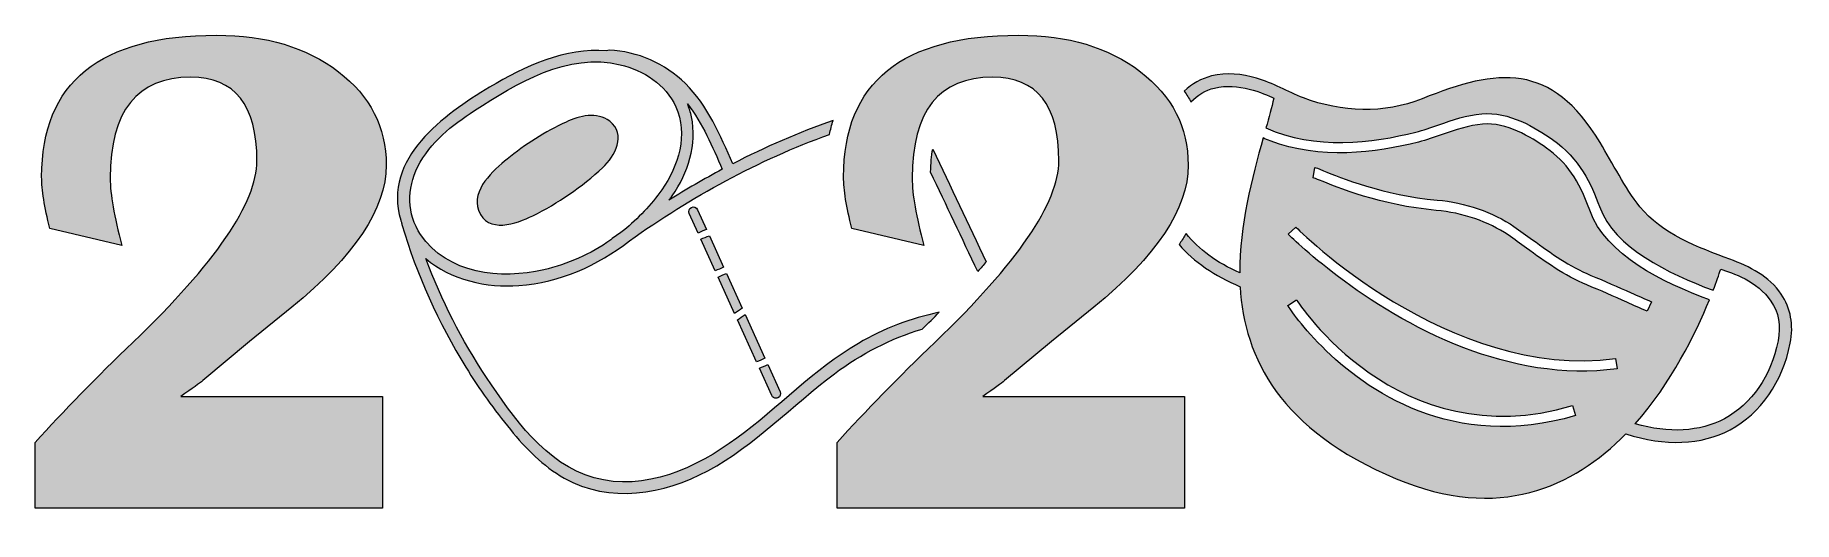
# Model space of a CAD drawing. Header units: inches. Extents: x 24 to 727, y -475 to -280.
import ezdxf

# ---------------------------------------------------------------- set-up
doc = ezdxf.new("R2010")
doc.units = ezdxf.units.IN
doc.header["$MEASUREMENT"] = 0
doc.layers.add('Layer 1', color=7, linetype='Continuous')

# ---------------------------------------------------------------- blocks, each defined once
blk = doc.blocks.new('block 2')
at = {"layer": 'Layer 1', "lineweight": 0}
for points, knots in [([(378.43, -397.94), (365.94, -401.67), (354.16, -407.72), (343.44, -415.73), (326.42, -428.44), (311.72, -444.36), (292.85, -454.5), (275.27, -463.96), (253.44, -467.7), (235.35, -457.43), (226.9, -452.63), (219.97, -445.54), (213.85, -438.09), (207.37, -430.19), (201.44, -421.84), (196.06, -413.16), (185.06, -395.38), (176.47, -376.14), (170.47, -356.11), (170.41, -355.9), (170.38, -355.7), (170.37, -355.51), (170.24, -355.13), (170.11, -354.77), (170, -354.38), (162.62, -329.66), (187.42, -312.19), (205.45, -301.3), (219.55, -292.79), (236, -285.37), (252.3, -286.69), (252.6, -286.56), (252.95, -286.48), (253.36, -286.49), (264.65, -286.88), (275.79, -291.85), (283.82, -299.77), (292.7, -308.53), (297.86, -320.56), (302.73, -331.88), (315.7, -325.18), (329.1, -319.35), (342.88, -314.58), (342.33, -316.37), (341.85, -318.22), (341.44, -320.12), (312.96, -330.34), (286.17, -345.17), (261.43, -362.61), (248.82, -372.65), (233.54, -379.24), (217.29, -380.51), (204.49, -381.51), (189.91, -378.22), (180.05, -369.73), (186.29, -386.42), (194.42, -402.38), (204.31, -417.24), (214.8, -433.01), (228.03, -452.02), (247.29, -457.33), (267.68, -462.96), (288.27, -453.32), (304.43, -441.49), (321, -429.35), (335.2, -414.09), (352.99, -403.62), (363.03, -397.72), (374, -393.56), (385.34, -391.2), (383.2, -393.34), (380.94, -395.54), (378.57, -397.8), (378.57, -397.8), (378.57, -397.81), (378.57, -397.81), (378.57, -397.81), (378.56, -397.82), (378.56, -397.82), (378.51, -397.86), (378.47, -397.9), (378.43, -397.94)], [0, 0, 0, 0, 1, 1, 1, 2, 2, 2, 3, 3, 3, 4, 4, 4, 5, 5, 5, 6, 6, 6, 7, 7, 7, 8, 8, 8, 9, 9, 9, 10, 10, 10, 11, 11, 11, 12, 12, 12, 13, 13, 13, 14, 14, 14, 15, 15, 15, 16, 16, 16, 17, 17, 17, 18, 18, 18, 19, 19, 19, 20, 20, 20, 21, 21, 21, 22, 22, 22, 23, 23, 23, 24, 24, 24, 25, 25, 25, 26, 26, 26, 27, 27, 27, 27]), ([(177.96, -360.16), (188.64, -375.98), (210.03, -378.18), (227.17, -374.24), (236.79, -372.03), (245.89, -367.9), (253.99, -362.31), (254.15, -362.09), (254.33, -361.89), (254.57, -361.71), (256.09, -360.61), (257.62, -359.53), (259.15, -358.45), (264.95, -353.75), (270.12, -348.27), (274.47, -342.22), (281.02, -332.78), (285.02, -320.08), (280.01, -309.05), (275.97, -300.12), (267.04, -294.56), (257.78, -292.31), (236.86, -287.21), (216.34, -299.65), (199.51, -310.61), (190.56, -316.43), (181.76, -323.26), (176.88, -333.01), (172.47, -341.81), (172.37, -351.89), (177.96, -360.16)], [0, 0, 0, 0, 1, 1, 1, 2, 2, 2, 3, 3, 3, 4, 4, 4, 5, 5, 5, 6, 6, 6, 7, 7, 7, 8, 8, 8, 9, 9, 9, 10, 10, 10, 10]), ([(278.56, -344.61), (278.12, -345.22), (277.67, -345.83), (277.21, -346.44), (284.18, -342.08), (291.3, -337.94), (298.55, -334.07), (294.69, -325.06), (290.67, -315.65), (284.63, -307.85), (285.33, -309.52), (285.89, -311.26), (286.27, -313.07), (288.59, -324.12), (284.86, -335.53), (278.56, -344.61)], [0, 0, 0, 0, 1, 1, 1, 2, 2, 2, 3, 3, 3, 4, 4, 4, 5, 5, 5, 5])]:
    blk.add_open_spline(points, degree=3, knots=knots, dxfattribs=at)
blk = doc.blocks.new('block 3')
at = {"layer": 'Layer 1', "lineweight": 0}
for points, knots in [([(725.54, -403.58), (722.53, -419.02), (713.79, -431.6), (701.55, -438.1), (689.94, -444.27), (675.62, -444.81), (659.76, -439.81), (638.93, -461.13), (609, -474.91), (568.06, -457.73), (521.67, -438.25), (507.29, -409.65), (505.63, -380.96), (495.31, -376.65), (487.08, -370.98), (481.2, -364.16), (481.3, -364.01), (481.4, -363.86), (481.5, -363.72), (482.38, -362.39), (483.21, -361.07), (483.98, -359.75), (489.03, -366.04), (496.26, -371.35), (505.46, -375.48), (505.39, -356.4), (510.4, -337.53), (514.83, -321.55), (515.75, -321.96), (516.67, -322.36), (517.59, -322.72), (537.37, -330.29), (559.9, -327.54), (576.89, -323.2), (580.06, -322.39), (583.27, -321.28), (586.37, -320.2), (591.65, -318.36), (597.11, -316.47), (602.55, -316.01), (612.14, -315.2), (621.74, -321.08), (628.12, -325.57), (636.04, -331.14), (641.04, -338.33), (645.37, -350.37), (651.95, -368.63), (674.57, -379.14), (693.21, -386.26), (687.68, -399.83), (678.04, -419.46), (663.52, -435.78), (677.17, -439.65), (689.36, -438.96), (699.22, -433.72), (710.13, -427.92), (717.95, -416.59), (720.68, -402.63), (721.85, -396.59), (720.9, -391.23), (717.84, -386.71), (712.51, -378.84), (702.24, -375.26), (697.74, -374.02), (697.04, -376.15), (696.04, -379.02), (694.73, -382.42), (676.83, -375.58), (655.25, -365.6), (649.26, -348.97), (646.03, -339.98), (641.27, -329.77), (630.49, -322.19), (623.59, -317.32), (613.14, -310.97), (602.2, -311.89), (596.24, -312.39), (590.53, -314.38), (585.01, -316.3), (581.85, -317.39), (578.86, -318.43), (575.86, -319.2), (558.6, -323.61), (535.43, -326.34), (515.94, -317.55), (517.11, -313.34), (518.19, -309.38), (519.08, -305.68), (515.06, -303.66), (504.77, -299.23), (495.38, -301.59), (491.75, -302.5), (488.6, -304.36), (485.96, -307.14), (485.15, -305.66), (484.25, -304.21), (483.28, -302.79), (486.38, -299.83), (490.03, -297.81), (494.2, -296.77), (500.13, -295.29), (506.39, -295.96), (512.2, -297.64), (518.73, -299.53), (524.58, -303.15), (530.92, -305.53), (546.14, -311.25), (563.15, -312.04), (578.37, -305.89), (608.73, -293.61), (630.04, -291.15), (649.56, -323.4), (654.71, -331.92), (659.24, -341.2), (665.45, -349.02), (673.91, -359.7), (689.03, -365.45), (701.43, -370), (709.21, -372.85), (717.17, -376.88), (721.94, -383.93), (725.77, -389.58), (726.98, -396.2), (725.54, -403.58)], [0, 0, 0, 0, 1, 1, 1, 2, 2, 2, 3, 3, 3, 4, 4, 4, 5, 5, 5, 6, 6, 6, 7, 7, 7, 8, 8, 8, 9, 9, 9, 10, 10, 10, 11, 11, 11, 12, 12, 12, 13, 13, 13, 14, 14, 14, 15, 15, 15, 16, 16, 16, 17, 17, 17, 18, 18, 18, 19, 19, 19, 20, 20, 20, 21, 21, 21, 22, 22, 22, 23, 23, 23, 24, 24, 24, 25, 25, 25, 26, 26, 26, 27, 27, 27, 28, 28, 28, 29, 29, 29, 30, 30, 30, 31, 31, 31, 32, 32, 32, 33, 33, 33, 34, 34, 34, 35, 35, 35, 36, 36, 36, 37, 37, 37, 38, 38, 38, 39, 39, 39, 40, 40, 40, 41, 41, 41, 41]), ([(660.26, -387.21), (662.96, -388.4), (665.66, -389.6), (668.37, -390.78), (668.37, -390.78), (670.02, -386.99), (670.02, -386.99), (667.32, -385.82), (664.63, -384.62), (661.94, -383.43), (656.69, -381.1), (651.26, -378.68), (645.85, -376.45), (637.22, -372.89), (630.06, -367.69), (622.49, -362.19), (620.06, -360.42), (617.61, -358.65), (615.1, -356.91), (606.91, -351.26), (595.44, -347.31), (584.4, -346.35), (562.91, -344.47), (545.5, -337.3), (538.94, -334.61), (536.71, -333.69), (536.03, -333.42), (535.46, -333.35), (535.46, -333.35), (534.83, -337.43), (534.83, -337.43), (535.12, -337.51), (536.26, -337.97), (537.37, -338.43), (544.08, -341.19), (561.92, -348.53), (584.04, -350.47), (594.4, -351.37), (605.13, -355.05), (612.75, -360.31), (615.24, -362.03), (617.66, -363.79), (620.06, -365.53), (627.5, -370.93), (635.19, -376.52), (644.27, -380.27), (649.63, -382.48), (655.03, -384.88), (660.26, -387.21)], [0, 0, 0, 0, 1, 1, 1, 2, 2, 2, 3, 3, 3, 4, 4, 4, 5, 5, 5, 6, 6, 6, 7, 7, 7, 8, 8, 8, 9, 9, 9, 10, 10, 10, 11, 11, 11, 12, 12, 12, 13, 13, 13, 14, 14, 14, 15, 15, 15, 16, 16, 16, 16]), ([(656.3, -413.78), (656.3, -413.78), (655.75, -409.68), (655.75, -409.68), (589.03, -418.6), (528.42, -357.73), (527.82, -357.12), (527.82, -357.12), (524.87, -360.01), (524.87, -360.01), (525.29, -360.44), (554.56, -389.86), (595.08, -405.37), (613.68, -412.48), (634.66, -416.67), (656.3, -413.78)], [0, 0, 0, 0, 1, 1, 1, 2, 2, 2, 3, 3, 3, 4, 4, 4, 5, 5, 5, 5]), ([(639.7, -432.47), (639.7, -432.47), (638.53, -428.5), (638.53, -428.5), (568.55, -449.22), (528.54, -386.88), (528.15, -386.25), (528.15, -386.25), (524.64, -388.44), (524.64, -388.44), (524.91, -388.88), (543.4, -417.76), (577.24, -430.71), (594.28, -437.23), (615.23, -439.71), (639.7, -432.47)], [0, 0, 0, 0, 1, 1, 1, 2, 2, 2, 3, 3, 3, 4, 4, 4, 5, 5, 5, 5])]:
    blk.add_open_spline(points, degree=3, knots=knots, dxfattribs=at)

msp = doc.modelspace()

# ---------------------------------------------------------------- hatches: boundary and pattern name
at = {"layer": 'Layer 1', "true_color": 0x231f20}
h = msp.add_hatch(color=250, dxfattribs=at)
h.dxf.hatch_style = 2
edge = h.paths.add_edge_path()
edge.add_spline(control_points=[(201.16, -350.45), (198.08, -342.37), (207.12, -334.42), (212.58, -329.98), (219.71, -324.19), (227.73, -318.98), (236.11, -315.19), (241.52, -312.74), (248.42, -310.91), (253.56, -314.89), (260.45, -320.22), (255.69, -328.71), (250.76, -333.4), (242.52, -340.91), (232.83, -347.75), (222.81, -352.63), (216.19, -355.86), (204.78, -359.97), (201.16, -350.45)], knot_values=[0, 0, 0, 0, 1, 1, 1, 2, 2, 2, 3, 3, 3, 4, 4, 4, 5, 5, 5, 6, 6, 6, 6], degree=3, periodic=1)
edge = h.paths.add_edge_path()
edge.add_spline(control_points=[(109.53, -402.82), (109.53, -402.82), (126.44, -389.19), (126.44, -389.19), (151.63, -368.73), (164.22, -349.81), (164.22, -332.44), (164.22, -317.26), (157.85, -304.8), (145.12, -295.07), (132.39, -285.34), (116.16, -280.48), (96.43, -280.48), (49.78, -280.48), (26.46, -299.35), (26.46, -337.08), (26.46, -342.27), (27.55, -349.13), (29.73, -357.68), (29.73, -357.68), (58.51, -364.5), (58.51, -364.5), (55.42, -352.95), (53.88, -343.99), (53.88, -337.63), (53.88, -310.71), (64.6, -297.25), (86.07, -297.25), (103.71, -297.25), (112.53, -308.39), (112.53, -330.67), (112.53, -347.4), (96.02, -371.55), (63.01, -403.1), (48.28, -417.28), (35.23, -430.65), (23.87, -443.2), (23.87, -443.2), (23.87, -469.52), (23.87, -469.52), (23.87, -469.52), (162.72, -469.52), (162.72, -469.52), (162.72, -469.52), (162.72, -424.78), (162.72, -424.78), (162.72, -424.78), (82.11, -424.78), (82.11, -424.78), (86.75, -421.6), (89.66, -419.51), (90.84, -418.51), (90.84, -418.51), (109.53, -402.82), (109.53, -402.82)], knot_values=[0, 0, 0, 0, 1, 1, 1, 2, 2, 2, 3, 3, 3, 4, 4, 4, 5, 5, 5, 6, 6, 6, 7, 7, 7, 8, 8, 8, 9, 9, 9, 10, 10, 10, 11, 11, 11, 12, 12, 12, 13, 13, 13, 14, 14, 14, 15, 15, 15, 16, 16, 16, 17, 17, 17, 18, 18, 18, 18], degree=3, periodic=1)
edge = h.paths.add_edge_path()
edge.add_spline(control_points=[(411.46, -418.51), (411.46, -418.51), (430.15, -402.82), (430.15, -402.82), (430.15, -402.82), (447.06, -389.19), (447.06, -389.19), (472.25, -368.73), (484.84, -349.81), (484.84, -332.44), (484.84, -317.26), (478.48, -304.8), (465.75, -295.07), (453.02, -285.34), (436.79, -280.48), (417.06, -280.48), (370.41, -280.48), (347.08, -299.35), (347.08, -337.08), (347.08, -342.27), (348.18, -349.13), (350.36, -357.68), (350.36, -357.68), (379.14, -364.5), (379.14, -364.5), (376.05, -352.95), (374.5, -343.99), (374.5, -337.63), (374.5, -310.71), (385.23, -297.25), (406.69, -297.25), (424.33, -297.25), (433.15, -308.39), (433.15, -330.67), (433.15, -347.4), (416.65, -371.55), (383.64, -403.1), (368.91, -417.28), (355.86, -430.65), (344.49, -443.2), (344.49, -443.2), (344.49, -469.52), (344.49, -469.52), (344.49, -469.52), (483.34, -469.52), (483.34, -469.52), (483.34, -469.52), (483.34, -424.78), (483.34, -424.78), (483.34, -424.78), (402.73, -424.78), (402.73, -424.78), (407.37, -421.6), (410.28, -419.51), (411.46, -418.51)], knot_values=[0, 0, 0, 0, 1, 1, 1, 2, 2, 2, 3, 3, 3, 4, 4, 4, 5, 5, 5, 6, 6, 6, 7, 7, 7, 8, 8, 8, 9, 9, 9, 10, 10, 10, 11, 11, 11, 12, 12, 12, 13, 13, 13, 14, 14, 14, 15, 15, 15, 16, 16, 16, 17, 17, 17, 18, 18, 18, 18], degree=3, periodic=1)
edge = h.paths.add_edge_path()
edge.add_spline(control_points=[(404.1, -371.02), (396.97, -356), (389.83, -340.99), (382.7, -325.98), (382.24, -328.7), (381.95, -331.76), (381.86, -335.21), (388.15, -348.45), (394.44, -361.68), (400.73, -374.92), (401.91, -373.59), (403.03, -372.29), (404.1, -371.02)], knot_values=[0, 0, 0, 0, 1, 1, 1, 2, 2, 2, 3, 3, 3, 4, 4, 4, 4], degree=3, periodic=1)
edge = h.paths.add_edge_path()
edge.add_spline(control_points=[(378.43, -397.94), (365.94, -401.67), (354.16, -407.72), (343.44, -415.73), (326.42, -428.44), (311.72, -444.36), (292.85, -454.5), (275.27, -463.96), (253.44, -467.7), (235.35, -457.43), (226.9, -452.63), (219.97, -445.54), (213.85, -438.09), (207.37, -430.19), (201.44, -421.84), (196.06, -413.16), (185.06, -395.38), (176.47, -376.14), (170.47, -356.11), (170.41, -355.9), (170.38, -355.7), (170.37, -355.51), (170.24, -355.13), (170.11, -354.77), (170, -354.38), (162.62, -329.66), (187.42, -312.19), (205.45, -301.3), (219.55, -292.79), (236, -285.37), (252.3, -286.69), (252.6, -286.56), (252.95, -286.48), (253.36, -286.49), (264.65, -286.88), (275.79, -291.85), (283.82, -299.77), (292.7, -308.53), (297.86, -320.56), (302.73, -331.88), (315.7, -325.18), (329.1, -319.35), (342.88, -314.58), (342.33, -316.37), (341.85, -318.22), (341.44, -320.12), (312.96, -330.34), (286.17, -345.17), (261.43, -362.61), (248.82, -372.65), (233.54, -379.24), (217.29, -380.51), (204.49, -381.51), (189.91, -378.22), (180.05, -369.73), (186.29, -386.42), (194.42, -402.38), (204.31, -417.24), (214.8, -433.01), (228.03, -452.02), (247.29, -457.33), (267.68, -462.96), (288.27, -453.32), (304.43, -441.49), (321, -429.35), (335.2, -414.09), (352.99, -403.62), (363.03, -397.72), (374, -393.56), (385.34, -391.2), (383.2, -393.34), (380.94, -395.54), (378.57, -397.8), (378.57, -397.8), (378.57, -397.81), (378.57, -397.81), (378.57, -397.81), (378.56, -397.82), (378.56, -397.82), (378.51, -397.86), (378.47, -397.9), (378.43, -397.94)], knot_values=[0, 0, 0, 0, 1, 1, 1, 2, 2, 2, 3, 3, 3, 4, 4, 4, 5, 5, 5, 6, 6, 6, 7, 7, 7, 8, 8, 8, 9, 9, 9, 10, 10, 10, 11, 11, 11, 12, 12, 12, 13, 13, 13, 14, 14, 14, 15, 15, 15, 16, 16, 16, 17, 17, 17, 18, 18, 18, 19, 19, 19, 20, 20, 20, 21, 21, 21, 22, 22, 22, 23, 23, 23, 24, 24, 24, 25, 25, 25, 26, 26, 26, 27, 27, 27, 27], degree=3, periodic=1)
edge = h.paths.add_edge_path()
edge.add_spline(control_points=[(278.56, -344.61), (278.12, -345.22), (277.67, -345.83), (277.21, -346.44), (284.18, -342.08), (291.3, -337.94), (298.55, -334.07), (294.69, -325.06), (290.67, -315.65), (284.63, -307.85), (285.33, -309.52), (285.89, -311.26), (286.27, -313.07), (288.59, -324.12), (284.86, -335.53), (278.56, -344.61)], knot_values=[0, 0, 0, 0, 1, 1, 1, 2, 2, 2, 3, 3, 3, 4, 4, 4, 5, 5, 5, 5], degree=3, periodic=1)
edge = h.paths.add_edge_path()
edge.add_spline(control_points=[(177.96, -360.16), (188.64, -375.98), (210.03, -378.18), (227.17, -374.24), (236.79, -372.03), (245.89, -367.9), (253.99, -362.31), (254.15, -362.09), (254.33, -361.89), (254.57, -361.71), (256.09, -360.61), (257.62, -359.53), (259.15, -358.45), (264.95, -353.75), (270.12, -348.27), (274.47, -342.22), (281.02, -332.78), (285.02, -320.08), (280.01, -309.05), (275.97, -300.12), (267.04, -294.56), (257.78, -292.31), (236.86, -287.21), (216.34, -299.65), (199.51, -310.61), (190.56, -316.43), (181.76, -323.26), (176.88, -333.01), (172.47, -341.81), (172.37, -351.89), (177.96, -360.16)], knot_values=[0, 0, 0, 0, 1, 1, 1, 2, 2, 2, 3, 3, 3, 4, 4, 4, 5, 5, 5, 6, 6, 6, 7, 7, 7, 8, 8, 8, 9, 9, 9, 10, 10, 10, 10], degree=3, periodic=1)
edge = h.paths.add_edge_path()
edge.add_spline(control_points=[(725.54, -403.58), (722.53, -419.02), (713.79, -431.6), (701.55, -438.1), (689.94, -444.27), (675.62, -444.81), (659.76, -439.81), (638.93, -461.13), (609, -474.91), (568.06, -457.73), (521.67, -438.25), (507.29, -409.65), (505.63, -380.96), (495.31, -376.65), (487.08, -370.98), (481.2, -364.16), (481.3, -364.01), (481.4, -363.86), (481.5, -363.72), (482.38, -362.39), (483.21, -361.07), (483.98, -359.75), (489.03, -366.04), (496.26, -371.35), (505.46, -375.48), (505.39, -356.4), (510.4, -337.53), (514.83, -321.55), (515.75, -321.96), (516.67, -322.36), (517.59, -322.72), (537.37, -330.29), (559.9, -327.54), (576.89, -323.2), (580.06, -322.39), (583.27, -321.28), (586.37, -320.2), (591.65, -318.36), (597.11, -316.47), (602.55, -316.01), (612.14, -315.2), (621.74, -321.08), (628.12, -325.57), (636.04, -331.14), (641.04, -338.33), (645.37, -350.37), (651.95, -368.63), (674.57, -379.14), (693.21, -386.26), (687.68, -399.83), (678.04, -419.46), (663.52, -435.78), (677.17, -439.65), (689.36, -438.96), (699.22, -433.72), (710.13, -427.92), (717.95, -416.59), (720.68, -402.63), (721.85, -396.59), (720.9, -391.23), (717.84, -386.71), (712.51, -378.84), (702.24, -375.26), (697.74, -374.02), (697.04, -376.15), (696.04, -379.02), (694.73, -382.42), (676.83, -375.58), (655.25, -365.6), (649.26, -348.97), (646.03, -339.98), (641.27, -329.77), (630.49, -322.19), (623.59, -317.32), (613.14, -310.97), (602.2, -311.89), (596.24, -312.39), (590.53, -314.38), (585.01, -316.3), (581.85, -317.39), (578.86, -318.43), (575.86, -319.2), (558.6, -323.61), (535.43, -326.34), (515.94, -317.55), (517.11, -313.34), (518.19, -309.38), (519.08, -305.68), (515.06, -303.66), (504.77, -299.23), (495.38, -301.59), (491.75, -302.5), (488.6, -304.36), (485.96, -307.14), (485.15, -305.66), (484.25, -304.21), (483.28, -302.79), (486.38, -299.83), (490.03, -297.81), (494.2, -296.77), (500.13, -295.29), (506.39, -295.96), (512.2, -297.64), (518.73, -299.53), (524.58, -303.15), (530.92, -305.53), (546.14, -311.25), (563.15, -312.04), (578.37, -305.89), (608.73, -293.61), (630.04, -291.15), (649.56, -323.4), (654.71, -331.92), (659.24, -341.2), (665.45, -349.02), (673.91, -359.7), (689.03, -365.45), (701.43, -370), (709.21, -372.85), (717.17, -376.88), (721.94, -383.93), (725.77, -389.58), (726.98, -396.2), (725.54, -403.58)], knot_values=[0, 0, 0, 0, 1, 1, 1, 2, 2, 2, 3, 3, 3, 4, 4, 4, 5, 5, 5, 6, 6, 6, 7, 7, 7, 8, 8, 8, 9, 9, 9, 10, 10, 10, 11, 11, 11, 12, 12, 12, 13, 13, 13, 14, 14, 14, 15, 15, 15, 16, 16, 16, 17, 17, 17, 18, 18, 18, 19, 19, 19, 20, 20, 20, 21, 21, 21, 22, 22, 22, 23, 23, 23, 24, 24, 24, 25, 25, 25, 26, 26, 26, 27, 27, 27, 28, 28, 28, 29, 29, 29, 30, 30, 30, 31, 31, 31, 32, 32, 32, 33, 33, 33, 34, 34, 34, 35, 35, 35, 36, 36, 36, 37, 37, 37, 38, 38, 38, 39, 39, 39, 40, 40, 40, 41, 41, 41, 41], degree=3, periodic=1)
edge = h.paths.add_edge_path()
edge.add_spline(control_points=[(639.7, -432.47), (639.7, -432.47), (638.53, -428.5), (638.53, -428.5), (568.55, -449.22), (528.54, -386.88), (528.15, -386.25), (528.15, -386.25), (524.64, -388.44), (524.64, -388.44), (524.91, -388.88), (543.4, -417.76), (577.24, -430.71), (594.28, -437.23), (615.23, -439.71), (639.7, -432.47)], knot_values=[0, 0, 0, 0, 1, 1, 1, 2, 2, 2, 3, 3, 3, 4, 4, 4, 5, 5, 5, 5], degree=3, periodic=1)
edge = h.paths.add_edge_path()
edge.add_spline(control_points=[(656.3, -413.78), (656.3, -413.78), (655.75, -409.68), (655.75, -409.68), (589.03, -418.6), (528.42, -357.73), (527.82, -357.12), (527.82, -357.12), (524.87, -360.01), (524.87, -360.01), (525.29, -360.44), (554.56, -389.86), (595.08, -405.37), (613.68, -412.48), (634.66, -416.67), (656.3, -413.78)], knot_values=[0, 0, 0, 0, 1, 1, 1, 2, 2, 2, 3, 3, 3, 4, 4, 4, 5, 5, 5, 5], degree=3, periodic=1)
edge = h.paths.add_edge_path()
edge.add_spline(control_points=[(660.26, -387.21), (662.96, -388.4), (665.66, -389.6), (668.37, -390.78), (668.37, -390.78), (670.02, -386.99), (670.02, -386.99), (667.32, -385.82), (664.63, -384.62), (661.94, -383.43), (656.69, -381.1), (651.26, -378.68), (645.85, -376.45), (637.22, -372.89), (630.06, -367.69), (622.49, -362.19), (620.06, -360.42), (617.61, -358.65), (615.1, -356.91), (606.91, -351.26), (595.44, -347.31), (584.4, -346.35), (562.91, -344.47), (545.5, -337.3), (538.94, -334.61), (536.71, -333.69), (536.03, -333.42), (535.46, -333.35), (535.46, -333.35), (534.83, -337.43), (534.83, -337.43), (535.12, -337.51), (536.26, -337.97), (537.37, -338.43), (544.08, -341.19), (561.92, -348.53), (584.04, -350.47), (594.4, -351.37), (605.13, -355.05), (612.75, -360.31), (615.24, -362.03), (617.66, -363.79), (620.06, -365.53), (627.5, -370.93), (635.19, -376.52), (644.27, -380.27), (649.63, -382.48), (655.03, -384.88), (660.26, -387.21)], knot_values=[0, 0, 0, 0, 1, 1, 1, 2, 2, 2, 3, 3, 3, 4, 4, 4, 5, 5, 5, 6, 6, 6, 7, 7, 7, 8, 8, 8, 9, 9, 9, 10, 10, 10, 11, 11, 11, 12, 12, 12, 13, 13, 13, 14, 14, 14, 15, 15, 15, 16, 16, 16, 16], degree=3, periodic=1)
edge = h.paths.add_edge_path()
edge.add_spline(control_points=[(286.26, -349.28), (285.34, -349.7), (284.93, -350.79), (285.35, -351.71), (285.35, -351.71), (288.9, -359.53), (288.9, -359.53), (290.01, -359.02), (291.13, -358.53), (292.28, -358.12), (292.28, -358.12), (288.68, -350.2), (288.68, -350.2), (288.27, -349.27), (287.18, -348.87), (286.26, -349.28)], knot_values=[0, 0, 0, 0, 1, 1, 1, 2, 2, 2, 3, 3, 3, 4, 4, 4, 5, 5, 5, 5], degree=3, periodic=1)
edge = h.paths.add_edge_path()
edge.add_spline(control_points=[(299.12, -373.2), (299.12, -373.2), (293.42, -360.62), (293.42, -360.62), (292.27, -361.02), (291.14, -361.5), (290.03, -362.02), (290.03, -362.02), (295.76, -374.66), (295.76, -374.66), (296.88, -374.16), (297.99, -373.64), (299.12, -373.2)], knot_values=[0, 0, 0, 0, 1, 1, 1, 2, 2, 2, 3, 3, 3, 4, 4, 4, 4], degree=3, periodic=1)
edge = h.paths.add_edge_path()
edge.add_spline(control_points=[(306.56, -389.58), (306.56, -389.58), (300.25, -375.68), (300.25, -375.68), (299.11, -376.11), (298, -376.63), (296.89, -377.14), (296.89, -377.14), (303.48, -391.65), (303.48, -391.65), (304.52, -390.98), (305.54, -390.28), (306.56, -389.58)], knot_values=[0, 0, 0, 0, 1, 1, 1, 2, 2, 2, 3, 3, 3, 4, 4, 4, 4], degree=3, periodic=1)
edge = h.paths.add_edge_path()
edge.add_spline(control_points=[(315.64, -409.58), (315.64, -409.58), (307.71, -392.11), (307.71, -392.11), (306.69, -392.82), (305.66, -393.51), (304.62, -394.17), (304.62, -394.17), (312.28, -411.04), (312.28, -411.04), (313.4, -410.55), (314.52, -410.06), (315.64, -409.58)], knot_values=[0, 0, 0, 0, 1, 1, 1, 2, 2, 2, 3, 3, 3, 4, 4, 4, 4], degree=3, periodic=1)
edge = h.paths.add_edge_path()
edge.add_spline(control_points=[(320.04, -425.55), (320.3, -425.55), (320.55, -425.5), (320.8, -425.38), (321.72, -424.97), (322.13, -423.88), (321.71, -422.96), (321.71, -422.96), (316.77, -412.08), (316.77, -412.08), (315.65, -412.56), (314.53, -413.04), (313.41, -413.53), (313.41, -413.53), (318.37, -424.47), (318.37, -424.47), (318.68, -425.15), (319.35, -425.55), (320.04, -425.55)], knot_values=[0, 0, 0, 0, 1, 1, 1, 2, 2, 2, 3, 3, 3, 4, 4, 4, 5, 5, 5, 6, 6, 6, 6], degree=3, periodic=1)

# ---------------------------------------------------------------- linework, layer by layer
at = {"layer": 'Layer 1', "lineweight": 0}
for points, knots in [([(109.53, -402.82), (109.53, -402.82), (126.44, -389.19), (126.44, -389.19), (151.63, -368.73), (164.22, -349.81), (164.22, -332.44), (164.22, -317.26), (157.85, -304.8), (145.12, -295.07), (132.39, -285.34), (116.16, -280.48), (96.43, -280.48), (49.78, -280.48), (26.46, -299.35), (26.46, -337.08), (26.46, -342.27), (27.55, -349.13), (29.73, -357.68), (29.73, -357.68), (58.51, -364.5), (58.51, -364.5), (55.42, -352.95), (53.88, -343.99), (53.88, -337.63), (53.88, -310.71), (64.6, -297.25), (86.07, -297.25), (103.71, -297.25), (112.53, -308.39), (112.53, -330.67), (112.53, -347.4), (96.02, -371.55), (63.01, -403.1), (48.28, -417.28), (35.23, -430.65), (23.87, -443.2), (23.87, -443.2), (23.87, -469.52), (23.87, -469.52), (23.87, -469.52), (162.72, -469.52), (162.72, -469.52), (162.72, -469.52), (162.72, -424.78), (162.72, -424.78), (162.72, -424.78), (82.11, -424.78), (82.11, -424.78), (86.75, -421.6), (89.66, -419.51), (90.84, -418.51), (90.84, -418.51), (109.53, -402.82), (109.53, -402.82)], [0, 0, 0, 0, 1, 1, 1, 2, 2, 2, 3, 3, 3, 4, 4, 4, 5, 5, 5, 6, 6, 6, 7, 7, 7, 8, 8, 8, 9, 9, 9, 10, 10, 10, 11, 11, 11, 12, 12, 12, 13, 13, 13, 14, 14, 14, 15, 15, 15, 16, 16, 16, 17, 17, 17, 18, 18, 18, 18]), ([(411.46, -418.51), (411.46, -418.51), (430.15, -402.82), (430.15, -402.82), (430.15, -402.82), (447.06, -389.19), (447.06, -389.19), (472.25, -368.73), (484.84, -349.81), (484.84, -332.44), (484.84, -317.26), (478.48, -304.8), (465.75, -295.07), (453.02, -285.34), (436.79, -280.48), (417.06, -280.48), (370.41, -280.48), (347.08, -299.35), (347.08, -337.08), (347.08, -342.27), (348.18, -349.13), (350.36, -357.68), (350.36, -357.68), (379.14, -364.5), (379.14, -364.5), (376.05, -352.95), (374.5, -343.99), (374.5, -337.63), (374.5, -310.71), (385.23, -297.25), (406.69, -297.25), (424.33, -297.25), (433.15, -308.39), (433.15, -330.67), (433.15, -347.4), (416.65, -371.55), (383.64, -403.1), (368.91, -417.28), (355.86, -430.65), (344.49, -443.2), (344.49, -443.2), (344.49, -469.52), (344.49, -469.52), (344.49, -469.52), (483.34, -469.52), (483.34, -469.52), (483.34, -469.52), (483.34, -424.78), (483.34, -424.78), (483.34, -424.78), (402.73, -424.78), (402.73, -424.78), (407.37, -421.6), (410.28, -419.51), (411.46, -418.51)], [0, 0, 0, 0, 1, 1, 1, 2, 2, 2, 3, 3, 3, 4, 4, 4, 5, 5, 5, 6, 6, 6, 7, 7, 7, 8, 8, 8, 9, 9, 9, 10, 10, 10, 11, 11, 11, 12, 12, 12, 13, 13, 13, 14, 14, 14, 15, 15, 15, 16, 16, 16, 17, 17, 17, 18, 18, 18, 18]), ([(201.16, -350.45), (198.08, -342.37), (207.12, -334.42), (212.58, -329.98), (219.71, -324.19), (227.73, -318.98), (236.11, -315.19), (241.52, -312.74), (248.42, -310.91), (253.56, -314.89), (260.45, -320.22), (255.69, -328.71), (250.76, -333.4), (242.52, -340.91), (232.83, -347.75), (222.81, -352.63), (216.19, -355.86), (204.78, -359.97), (201.16, -350.45)], [0, 0, 0, 0, 1, 1, 1, 2, 2, 2, 3, 3, 3, 4, 4, 4, 5, 5, 5, 6, 6, 6, 6]), ([(404.1, -371.02), (396.97, -356), (389.83, -340.99), (382.7, -325.98), (382.24, -328.7), (381.95, -331.76), (381.86, -335.21), (388.15, -348.45), (394.44, -361.68), (400.73, -374.92), (401.91, -373.59), (403.03, -372.29), (404.1, -371.02)], [0, 0, 0, 0, 1, 1, 1, 2, 2, 2, 3, 3, 3, 4, 4, 4, 4]), ([(286.26, -349.28), (285.34, -349.7), (284.93, -350.79), (285.35, -351.71), (285.35, -351.71), (288.9, -359.53), (288.9, -359.53), (290.01, -359.02), (291.13, -358.53), (292.28, -358.12), (292.28, -358.12), (288.68, -350.2), (288.68, -350.2), (288.27, -349.27), (287.18, -348.87), (286.26, -349.28)], [0, 0, 0, 0, 1, 1, 1, 2, 2, 2, 3, 3, 3, 4, 4, 4, 5, 5, 5, 5]), ([(299.12, -373.2), (299.12, -373.2), (293.42, -360.62), (293.42, -360.62), (292.27, -361.02), (291.14, -361.5), (290.03, -362.02), (290.03, -362.02), (295.76, -374.66), (295.76, -374.66), (296.88, -374.16), (297.99, -373.64), (299.12, -373.2)], [0, 0, 0, 0, 1, 1, 1, 2, 2, 2, 3, 3, 3, 4, 4, 4, 4]), ([(306.56, -389.58), (306.56, -389.58), (300.25, -375.68), (300.25, -375.68), (299.11, -376.11), (298, -376.63), (296.89, -377.14), (296.89, -377.14), (303.48, -391.65), (303.48, -391.65), (304.52, -390.98), (305.54, -390.28), (306.56, -389.58)], [0, 0, 0, 0, 1, 1, 1, 2, 2, 2, 3, 3, 3, 4, 4, 4, 4]), ([(315.64, -409.58), (315.64, -409.58), (307.71, -392.11), (307.71, -392.11), (306.69, -392.82), (305.66, -393.51), (304.62, -394.17), (304.62, -394.17), (312.28, -411.04), (312.28, -411.04), (313.4, -410.55), (314.52, -410.06), (315.64, -409.58)], [0, 0, 0, 0, 1, 1, 1, 2, 2, 2, 3, 3, 3, 4, 4, 4, 4]), ([(320.04, -425.55), (320.3, -425.55), (320.55, -425.5), (320.8, -425.38), (321.72, -424.97), (322.13, -423.88), (321.71, -422.96), (321.71, -422.96), (316.77, -412.08), (316.77, -412.08), (315.65, -412.56), (314.53, -413.04), (313.41, -413.53), (313.41, -413.53), (318.37, -424.47), (318.37, -424.47), (318.68, -425.15), (319.35, -425.55), (320.04, -425.55)], [0, 0, 0, 0, 1, 1, 1, 2, 2, 2, 3, 3, 3, 4, 4, 4, 5, 5, 5, 6, 6, 6, 6])]:
    msp.add_open_spline(points, degree=3, knots=knots, dxfattribs=at)

# ---------------------------------------------------------------- block references
at = {"layer": 'Layer 1'}
for name in ['block 2', 'block 3']:
    msp.add_blockref(name, (0, 0), dxfattribs=at)

doc.saveas('drawing.dxf')
